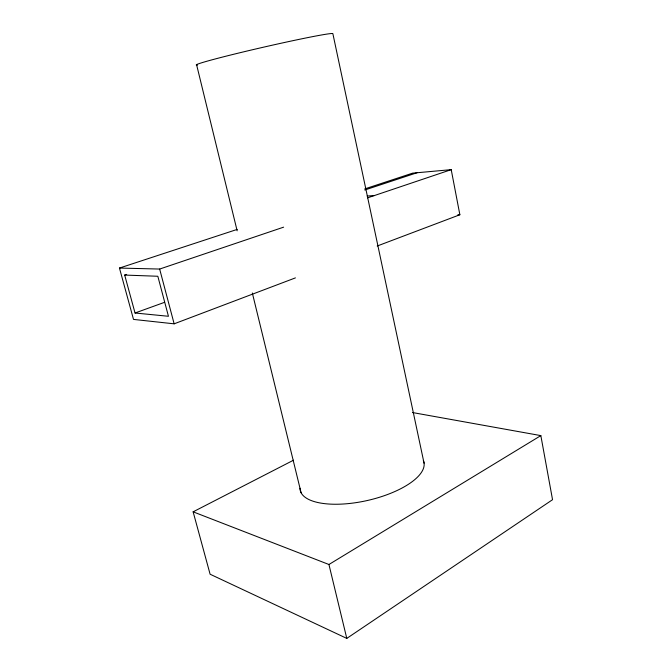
<?xml version="1.0" encoding="UTF-8"?>
<svg xmlns="http://www.w3.org/2000/svg" width="672" height="672" viewBox="0 0 672 672"><rect width="100%" height="100%" fill="white"/><g stroke="black" fill="none" stroke-linecap="round" stroke-linejoin="round"><path stroke-width="1.01" d="M293.521 460.194L193.133 511.829L210.101 574.216L346.786 638.4L552.544 499.699L540.842 435.607L412.49 412.541M193.133 511.829L328.936 564.497L540.842 435.607M377.21 246.011L459.866 214.754L451.214 169.655L412.616 173.149L364.787 188.908M237.199 229.404L119.456 268.061L133.51 319.41L174.14 323.828L295.42 277.889M126.664 274.403L124.681 275.066L135.038 313.001L164.531 302.333M367.55 197.862L451.214 169.655M119.456 268.061L159.659 269.052L283.618 227.161M364.804 190L417.018 172.754M367.181 196.031L374.464 195.535M457.808 214.838L459.866 214.754M124.681 275.066L157.828 276.259L168.445 316.277L135.038 313.001M159.659 269.052L174.14 323.828M196.585 64.68L237.149 230.815M252.328 292.984L301.098 492.752M328.936 564.497L346.786 638.4M424.066 463.193L332.85 33.6A70.056 2.318 -12.9 0 0 257.3 48.619A70.056 2.318 -12.9 0 0 197.366 65.117M423.335 460.513A63.42 24.755 -12.8 0 1 367.156 500.548A63.42 24.755 -12.8 0 1 299.981 488.25"/></g></svg>
